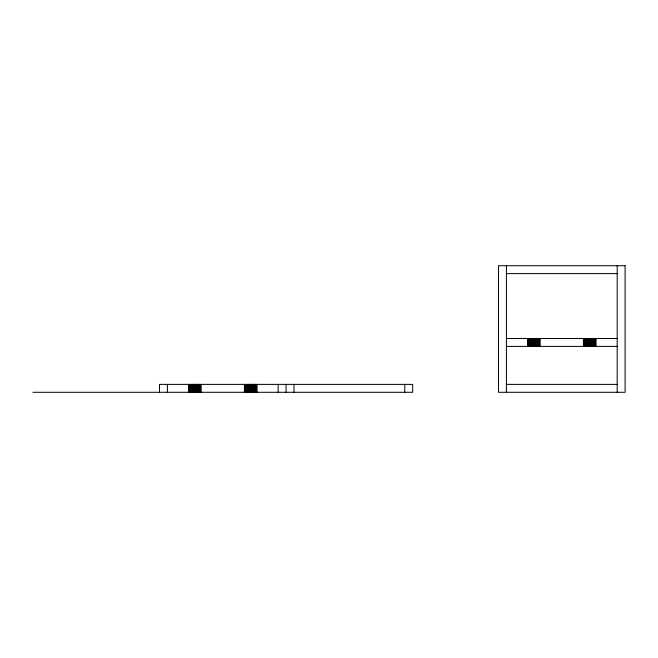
<?xml version="1.0" encoding="UTF-8"?>
<svg xmlns="http://www.w3.org/2000/svg" width="658" height="658" viewBox="0 0 658 658"><rect width="100%" height="100%" fill="white"/><g stroke="black" fill="none" stroke-linecap="round" stroke-linejoin="round"><path stroke-width="0.99" d="M506.421 273.621L617.188 273.621M506.421 338.492L617.188 338.492M506.421 346.404L617.188 346.404M506.421 384.379L617.188 384.379M32.9 392.291L412.665 392.291L412.665 384.379L159.491 384.379L159.491 392.291M617.188 265.709L617.188 392.291M596.09 338.492L596.09 346.404M595.268 338.492L595.268 346.404M594.454 338.492L594.454 346.404M593.672 338.492L593.672 346.404M592.924 338.492L592.924 346.404M592.241 338.492L592.241 346.404M591.616 338.492L591.616 346.404M591.065 338.492L591.065 346.404M590.613 338.492L590.613 346.404M590.242 338.492L590.242 346.404M589.979 338.492L589.979 346.404M589.757 338.492L589.815 346.404M589.527 338.492L589.527 346.404M589.198 338.492L589.198 346.404M588.737 338.492L588.737 346.404M588.178 338.492L588.178 346.404M587.52 338.492L587.52 346.404M586.788 338.492L586.788 346.404M585.99 338.492L585.99 346.404M585.151 338.492L585.151 346.404M584.296 338.492L584.296 346.404M583.432 338.492L583.432 346.404M540.177 338.492L540.177 346.404M539.354 338.492L539.354 346.404M538.54 338.492L538.54 346.404M537.759 338.492L537.759 346.404M537.018 338.492L537.018 346.404M536.328 338.492L536.328 346.404M535.702 338.492L535.702 346.404M535.16 338.492L535.16 346.404M534.699 338.492L534.699 346.404M534.337 338.492L534.337 346.404M534.066 338.492L534.066 346.404M533.909 338.492L533.909 346.404M533.794 338.492L533.852 346.404M533.638 338.492L533.638 346.404M533.367 338.492L533.367 346.404M533.005 338.492L533.005 346.404M532.544 338.492L532.544 346.404M532.001 338.492L532.001 346.404M531.376 338.492L531.376 346.404M530.685 338.492L530.685 346.404M529.945 338.492L529.945 346.404M529.164 338.492L529.164 346.404M528.349 338.492L528.349 346.404M527.519 338.492L527.519 346.404M506.421 265.709L506.421 392.291M404.752 384.379L404.752 392.291M293.986 384.379L293.986 392.291M286.074 384.379L286.074 392.291M278.161 384.379L278.161 392.291M257.064 384.379L257.064 392.291M256.242 384.379L256.242 392.291M255.427 384.379L255.427 392.291M254.646 384.379L254.646 392.291M253.898 384.379L253.898 392.291M253.215 384.379L253.215 392.291M252.59 384.379L252.59 392.291M252.047 384.379L252.047 392.291M251.586 384.379L251.586 392.291M251.216 384.379L251.216 392.291M250.953 384.379L250.953 392.291M250.714 384.379L250.788 392.291M250.509 384.379L250.509 392.291M250.172 384.379L250.172 392.291M249.719 384.379L249.719 392.291M249.152 384.379L249.152 392.291M248.494 384.379L248.494 392.291M247.762 384.379L247.762 392.291M246.964 384.379L246.964 392.291M246.133 384.379L246.133 392.291M245.269 384.379L245.269 392.291M244.406 384.379L244.406 392.291M201.159 384.379L201.159 392.291M200.328 384.379L200.328 392.291M199.514 384.379L199.514 392.291M198.732 384.379L198.732 392.291M197.992 384.379L197.992 392.291M197.301 384.379L197.301 392.291M196.684 384.379L196.684 392.291M196.133 384.379L196.133 392.291M195.673 384.379L195.673 392.291M195.311 384.379L195.311 392.291M195.039 384.379L195.039 392.291M194.883 384.379L194.826 392.291M194.612 384.379L194.612 392.291M194.349 384.379L194.349 392.291M193.978 384.379L193.978 392.291M193.518 384.379L193.518 392.291M192.975 384.379L192.975 392.291M192.35 384.379L192.35 392.291M191.659 384.379L191.659 392.291M190.919 384.379L190.919 392.291M190.137 384.379L190.137 392.291M189.323 384.379L189.323 392.291M188.501 384.379L188.501 392.291M167.403 384.379L167.403 392.291M625.1 265.709L498.509 265.709L498.509 392.291L625.1 392.291L625.1 265.709"/></g></svg>
